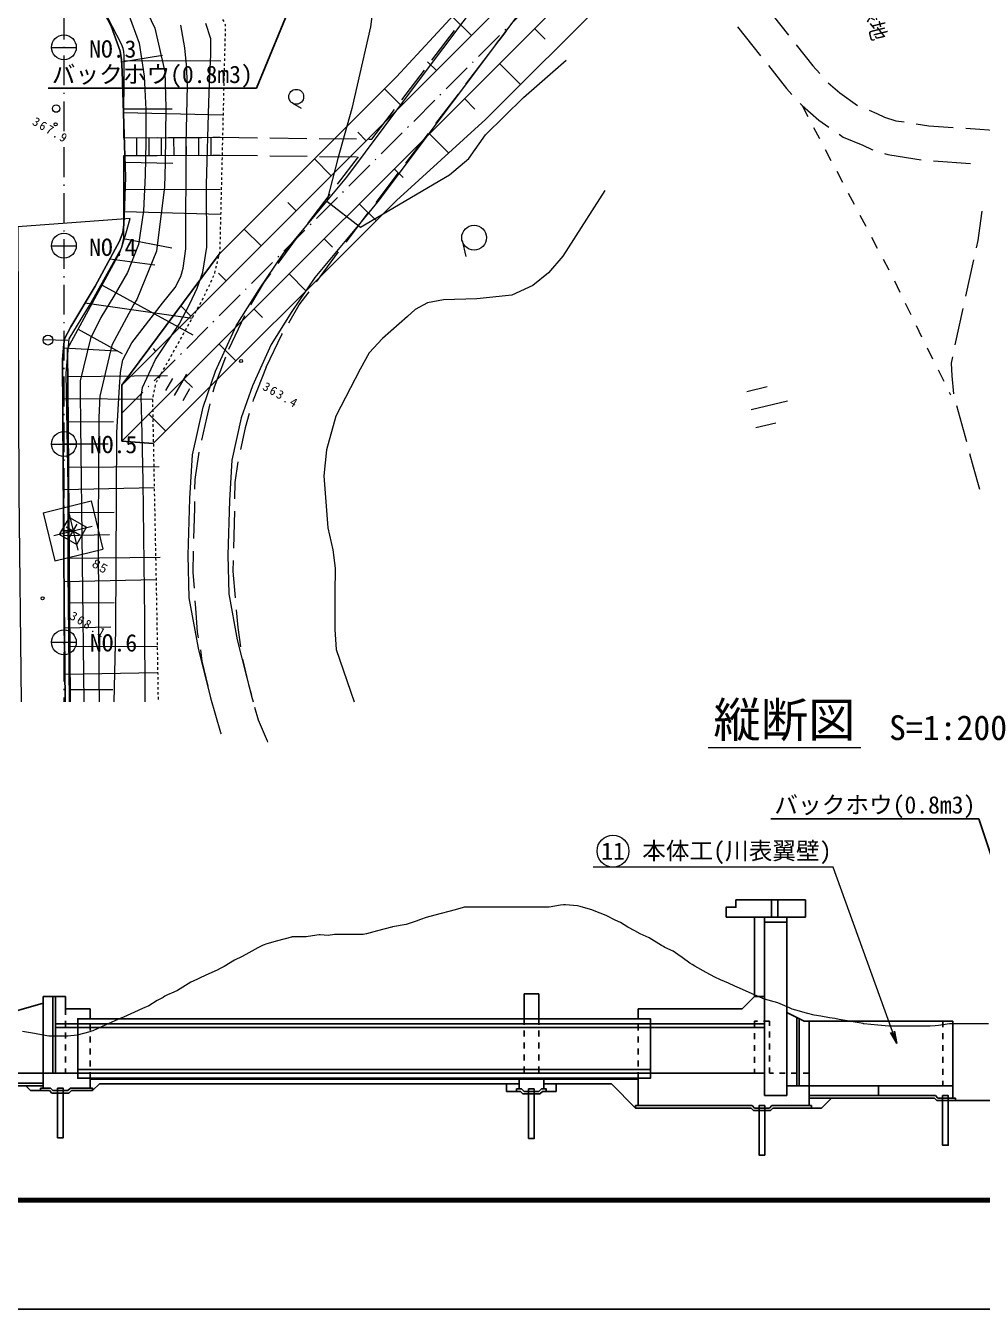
# Model space of a CAD drawing. Header units: millimetres. Extents: x -2078669 to -1085629, y -5987148 to 310365.
# Drawn here: x -1705408 to -1608933, y -3184452 to -3054998 of the extents above; entities that cross this region are included whole.
import ezdxf
from ezdxf.enums import TextEntityAlignment as Align

# ---------------------------------------------------------------- set-up
doc = ezdxf.new("R2010")
doc.units = ezdxf.units.MM
doc.header["$LTSCALE"] = 500
for name, pattern in [('561019', [1, 0.5, -0.5]), ('SXF_一点短鎖線', [9.25, 6, -1.5, 0.25, -1.5]), ('SXF_跳び破線', [12, 6, -6])]:
    doc.linetypes.add(name, pattern=pattern)
doc.layers.get('Defpoints').update_dxf_attribs({"color": 153})
for name, color, linetype, lineweight in [('1103000', 8, 'Continuous', 18), ('D-BGD', 7, 'Continuous', 13), ('D-BMK', 2, 'SXF_一点短鎖線', 13), ('D-BMK-HTXT', 7, 'Continuous', 13), ('D-BYP-STR1', 2, 'Continuous', 13), ('D-BYP-STR2', 6, 'Continuous', 25), ('D-BYP-STR8', 5, 'Continuous', 25), ('D-BYP-STRA', 1, 'Continuous', 25), ('D-BYP-STRC', 1, 'Continuous', 13), ('D-TTL', 2, 'Continuous', 140), ('D-TTL-LINE', 7, 'Continuous', 13), ('D-TTL-TXT', 7, 'Continuous', 13), ('●予備設計_LP横断', 7, 'Continuous', 13)]:
    doc.layers.add(name, color=color, linetype=linetype, lineweight=lineweight)
doc.layers.add('D-WORK2', color=11, linetype='Continuous', plot=False)
doc.styles.add('BIGFONT', font='txt', dxfattribs={"height": 0.2, "bigfont": 'BIGFONT'})
doc.styles.add('MS ゴシック', font='MS Gothic.ttf')
doc.styles.add('ＭＳ ゴシック', font='MS Gothic.ttf')
doc.dimstyles.new('DIM-500-F', dxfattribs={"dimscale": 500, "dimtxt": 3.5, "dimasz": 2.5, "dimexe": 0, "dimexo": 2, "dimgap": 0.8, "dimtad": 1, "dimdec": 0, "dimzin": 0, "dimdsep": 46, "dimtxsty": 'MS ゴシック', "dimblk": 'OPEN', "dimcen": 0.1, "dimclrd": 256, "dimclre": 256, "dimclrt": 256, "dimaunit": 1, "dimadec": 4, "dimazin": 0, "dimtfac": 1, "dimtdec": 0, "dimtmove": 2, "dimatfit": 3, "dimldrblk": 'OPEN', "dimfxl": 1, "dimtolj": 1, "dimtzin": 0, "dimlwd": -1, "dimlwe": -1, "dimarcsym": 2})

# ---------------------------------------------------------------- blocks, each defined once
blk = doc.blocks.new('M2244_1')
at = {"layer": '1103000', "linetype": 'Continuous', "lineweight": 15}
blk.add_line((0, 0), (2.5, 0), dxfattribs=at)
blk.add_circle((2, 0), 0.5, dxfattribs=at)
blk = doc.blocks.new('M6331')
at = {"layer": '●予備設計_LP横断', "linetype": 'Continuous', "lineweight": 9}
blk.add_line((0, -0.75), (1, -0.75), dxfattribs=at)
blk.add_circle((0, 0), 0.75, dxfattribs=at)
blk = doc.blocks.new('M7312')
at = {"layer": '●予備設計_LP横断', "linetype": 'Continuous', "lineweight": 20}
blk.add_circle((0, 0), 0.15, dxfattribs=at)
blk = doc.blocks.new('M5255')
at = {"layer": '●予備設計_LP横断', "linetype": 'Continuous', "lineweight": 15}
for p, q in [((-1, -1), (-1, 1)), ((-1, 1), (1, 1)), ((-0.8, 0), (0.8, 0)), ((0, -0.8), (0, 0.8)), ((1, -1), (1, 1)), ((-1, -1), (1, -1))]:
    blk.add_line(p, q, dxfattribs=at)
blk = doc.blocks.new('M6334')
at = {"layer": '●予備設計_LP横断', "linetype": 'Continuous', "lineweight": 9}
for p, q in [((-1, -1.25), (-1, 0.15)), ((0, -1.25), (0, 1.25)), ((1, -1.25), (1, 0.15))]:
    blk.add_line(p, q, dxfattribs=at)
blk = doc.blocks.new('河川平面')
at = {"layer": 'D-BGD', "linetype": 'Continuous'}
for p, q in [((1680162, -2800525, 363195), (1682487, -2803466, 363236)), ((1677349, -2802613, 363193), (1679675, -2805553, 363234)), ((1646522, -2805984, 363586), (1648791, -2802998, 363563)), ((1652985, -2804413, 363554), (1653320, -2803972, 363550)), ((1653982, -2803074, 363533), (1653320, -2803972, 363550)), ((1615237, -2806139), (1619367, -2805472)), ((1615500, -2806016), (1625228, -2806049)), ((1649960, -2808395, 363586), (1652229, -2805409, 363562)), ((1643496, -2809964, 363618), (1645766, -2806979, 363594)), ((1646936, -2812378, 363618), (1649204, -2809391, 363594)), ((1615428, -2811239), (1625465, -2811486)), ((1615487, -2810876), (1620338, -2810885)), ((1640471, -2813945, 363650), (1642740, -2810960, 363626)), ((1683852, -2810553, 363250), (1684436, -2811659, 363263)), ((1685019, -2812763, 363276), (1685602, -2813869, 363289)), ((1700371, -2812850, 363134), (1704113, -2813102, 363118)), ((1615473, -2813810, 368400), (1625170, -2813755, 363640)), ((1615473, -2813810, 368400), (1618839, -2813791, 366748)), ((1616723, -2813802, 367786), (1616734, -2815599, 367788)), ((1617973, -2813795, 367173), (1617984, -2815592, 367175)), ((1619223, -2813788, 366559), (1619232, -2815585, 366562)), ((1619962, -2813784, 366197), (1623328, -2813765, 364544)), ((1620473, -2813782, 365946), (1620483, -2815578, 365948)), ((1621723, -2813774, 365332), (1621733, -2815571, 365335)), ((1622973, -2813767, 364719), (1622983, -2815564, 364722)), ((1624223, -2813760, 364105), (1624232, -2815557, 364108)), ((1624449, -2813759, 363994), (1625170, -2813755, 363640)), ((1625170, -2813755, 363640), (1628920, -2813802, 363642)), ((1630171, -2813817, 363643), (1633920, -2813864, 363646)), ((1635169, -2813879, 363647), (1638919, -2813925, 363649)), ((1640170, -2813942, 363650), (1640471, -2813945, 363650)), ((1643912, -2816359, 363649), (1646180, -2813372, 363626)), ((1615467, -2815606, 368410), (1625187, -2815552, 363640)), ((1615467, -2815606, 368410), (1618834, -2815587, 366758)), ((1619956, -2815581, 366207), (1623323, -2815563, 364555)), ((1624444, -2815556, 364004), (1625187, -2815552, 363640)), ((1625187, -2815552, 363640), (1628936, -2815599, 363645)), ((1630187, -2815614, 363647), (1633936, -2815661, 363653)), ((1686186, -2814975, 363303), (1686769, -2816080, 363316)), ((1615584, -2816247), (1620406, -2816368)), ((1635186, -2815677, 363654), (1638936, -2815723, 363660)), ((1637021, -2818481, 363684), (1639113, -2815725, 363660)), ((1697108, -2816142, 363138), (1700850, -2816389, 363082)), ((1640887, -2820340, 363681), (1643156, -2817354, 363657)), ((1687352, -2817186, 363329), (1687936, -2818291, 363342)), ((1615467, -2818997), (1625187, -2819024)), ((1633998, -2822465, 363719), (1636265, -2819477, 363693)), ((1688518, -2819397, 363355), (1689102, -2820502, 363368)), ((1615514, -2821254), (1625219, -2821493)), ((1637863, -2824322, 363713), (1640132, -2821335, 363689)), ((1689686, -2821608, 363382), (1690269, -2822713, 363395)), ((1615430, -2823958), (1620303, -2824891)), ((1631017, -2826478, 363720), (1633251, -2823467, 363720)), ((1649569, -2824171), (1649963, -2825790)), ((1690853, -2823818, 363408), (1691435, -2824924, 363421)), ((1634875, -2828330, 363720), (1637109, -2825319, 363720)), ((1614046, -2826024), (1618597, -2826609)), ((1692019, -2826030, 363434), (1692603, -2827135, 363447)), ((1701145, -2826124, 363188), (1700340, -2829787, 363165)), ((1693183, -2828241, 363459), (1693716, -2829372, 363438)), ((1613275, -2828671), (1622432, -2833669)), ((1611539, -2830453), (1622335, -2831993)), ((1700072, -2831008, 363157), (1699267, -2834670, 363134)), ((1626030, -2835115, 363720), (1627646, -2831731, 363681)), ((1610848, -2833112), (1615299, -2835544)), ((1695355, -2832744, 363378), (1695911, -2833864, 363359)), ((1609378, -2835001), (1614762, -2835280)), ((1696468, -2834983, 363340), (1697024, -2836102, 363321)), ((1697580, -2837221, 363302), (1698137, -2838340, 363283)), ((1609802, -2837863), (1619845, -2837788)), ((1678291, -2839391), (1680331, -2838896)), ((1609305, -2840105), (1618342, -2840170)), ((1698693, -2839459, 363264), (1698826, -2839726, 363260)), ((1678733, -2841212), (1682377, -2840327)), ((1699438, -2840819, 363304), (1700422, -2844436, 363443)), ((1609831, -2842447), (1614412, -2842404)), ((1679175, -2843035), (1681216, -2842539)), ((1609336, -2844683), (1613883, -2844654)), ((1609874, -2847028), (1619030, -2846951)), ((1609366, -2849261), (1618520, -2849078)), ((1607314, -2851614, 368268), (1612171, -2850432, 368268)), ((1612171, -2850432, 368268), (1613354, -2855289, 368268)), ((1607314, -2851614, 368268), (1608496, -2856472, 368268)), ((1609860, -2851508, 368268), (1610807, -2855395, 368268)), ((1609908, -2851604), (1614493, -2851574)), ((1626602, -2851449, 363856), (1626507, -2855197, 363957)), ((1608390, -2853925, 368268), (1612277, -2852978, 368268)), ((1609396, -2853902), (1614005, -2853810)), ((1608496, -2856472, 368268), (1613354, -2855289, 368268)), ((1609946, -2856193), (1619116, -2856112)), ((1609427, -2858542), (1618706, -2858357)), ((1609989, -2860693), (1614484, -2860659)), ((1609470, -2863214), (1614131, -2863131)), ((1610005, -2865120), (1618842, -2865078)), ((1609523, -2867887), (1618867, -2867740)), ((1610026, -2869458), (1614364, -2869436))]:
    blk.add_line(p, q, dxfattribs=at)
at = {"layer": 'D-BGD', "linetype": 'Continuous', "flags": 128}
for points in [[(1609555, -2870692), (1609439, -2860466), (1609352, -2847151), (1609279, -2836167), (1609409, -2834630), (1609457, -2834072), (1610099, -2832855), (1612556, -2828756), (1615029, -2824221), (1615363, -2823344), (1615471, -2822577), (1615628, -2817764), (1615472, -2812388), (1615273, -2807092), (1615231, -2805958), (1615082, -2805064), (1614196, -2802555), (1611544, -2797523)], [(1609120, -2789483), (1609275, -2792488), (1609448, -2793437), (1609990, -2794678), (1610785, -2796134), (1611544, -2797523), (1614196, -2802555), (1615082, -2805064), (1615231, -2805958), (1615273, -2807092), (1615472, -2812388), (1615628, -2817764), (1615471, -2822577), (1615363, -2823344), (1615029, -2824221), (1612556, -2828756), (1610099, -2832855), (1609457, -2834072), (1609409, -2834630), (1609279, -2836167)], [(1624340, -2870692), (1622973, -2865288), (1622060, -2860204), (1621936, -2855896), (1622101, -2850193), (1622392, -2845766), (1623449, -2840970), (1624701, -2837344), (1626776, -2832753), (1629062, -2829134), (1631526, -2825504), (1635922, -2820190), (1637930, -2817762), (1645470, -2807698), (1656020, -2793627), (1659220, -2796026)], [(1659220, -2796026), (1648671, -2810097), (1641073, -2820237), (1639084, -2822643), (1634729, -2827907), (1632408, -2831326), (1630307, -2834654), (1628422, -2838824), (1627305, -2842057), (1626363, -2846332), (1626097, -2850383), (1625937, -2855896), (1626050, -2859790), (1626886, -2864443), (1628320, -2870115), (1628491, -2870692)], [(1609279, -2836167), (1609352, -2847151), (1609439, -2860466), (1609555, -2870692)]]:
    blk.add_lwpolyline(points, dxfattribs=at)
for points, elevation in [([(1615902, -2801242), (1616987, -2804270), (1617505, -2807574), (1617667, -2810962), (1617685, -2814239), (1617595, -2817581), (1617430, -2821159), (1616926, -2824563), (1615817, -2827379), (1614442, -2829779), (1613143, -2831942), (1612088, -2834040), (1611064, -2838310), (1611049, -2839507), (1611080, -2842705), (1611439, -2870692)], 367000), ([(1616301, -2797929), (1618572, -2802762), (1619578, -2807144), (1619707, -2810758), (1619619, -2816361), (1619548, -2818752), (1618746, -2825238), (1616774, -2830101), (1616479, -2830571), (1614246, -2834704), (1613037, -2839875), (1612929, -2842014), (1612886, -2846153), (1612867, -2854358), (1612936, -2868251), (1612984, -2870692)], 366000), ([(1614484, -2870692), (1614656, -2863391), (1614767, -2843521), (1615022, -2838930), (1615132, -2837467), (1615370, -2836203), (1616251, -2834477), (1619367, -2830469), (1620631, -2828907), (1621217, -2827785), (1621453, -2826950), (1621716, -2824988), (1621746, -2814441), (1621891, -2808510), (1621764, -2806453), (1621613, -2804739), (1621190, -2802460)], 365000), ([(1617599, -2870692), (1617587, -2862237), (1617398, -2848462), (1617298, -2843650), (1617254, -2841110), (1617195, -2839910), (1617331, -2838990), (1618667, -2836156), (1621033, -2832597), (1622123, -2830541), (1622861, -2828972), (1623422, -2827373), (1623830, -2824847), (1623796, -2818518), (1624032, -2810240), (1624125, -2807468), (1624236, -2805489), (1624244, -2803817), (1623725, -2802293)], 364000), ([(1640984, -2797690), (1640322, -2802625), (1638441, -2810863), (1637036, -2815889), (1635922, -2820190), (1639314, -2822834), (1648307, -2817541), (1650240, -2815906), (1651945, -2813512), (1655746, -2809743), (1660081, -2805985)], 363000), ([(1663960, -2819125), (1659732, -2825733), (1658284, -2827421), (1656709, -2828707), (1654580, -2829662), (1651067, -2830059), (1647704, -2830148), (1646078, -2830439), (1644825, -2831129), (1644065, -2831825), (1641530, -2834059), (1640186, -2835506), (1639283, -2837144), (1636833, -2841871), (1635903, -2845269), (1635616, -2847909), (1636019, -2853127), (1636532, -2855344), (1636760, -2857217), (1636744, -2859725), (1636743, -2863397), (1636878, -2865417), (1638327, -2869629), (1638689, -2870692)], 363000), ([(1609965, -2870692), (1609856, -2857470), (1609831, -2848963), (1609635, -2837536), (1609957, -2834089), (1612007, -2830709), (1615218, -2824951), (1615701, -2823403), (1616094, -2821932), (1604768, -2822778), (1604868, -2849661), (1605095, -2870692)], 368000)]:
    blk.add_lwpolyline(points, dxfattribs=dict(at, elevation=elevation))
at = {"layer": 'D-BGD', "linetype": '561019', "flags": 128}
blk.add_lwpolyline([(1618950, -2620514), (1618959, -2621129), (1618665, -2658302), (1618663, -2658627), (1618571, -2661701), (1617747, -2689368), (1618403, -2710987), (1619104, -2730441), (1619135, -2731637), (1619943, -2763133), (1618853, -2786511), (1619008, -2789521), (1619927, -2791602), (1625688, -2802391), (1625125, -2825293), (1624564, -2827572), (1623496, -2829911), (1618630, -2838640), (1618342, -2840170), (1618771, -2861642), (1618913, -2870692)], dxfattribs=at)
at = {"layer": 'D-BGD', "linetype": 'Continuous', "extrusion": (0.252114, 0.21278, 0.944014), "elevation": 170558}
blk.add_lwpolyline([(-3228831, 613029), (-3231526, 613120), (-3232579, 613072)], dxfattribs=at)
at = {"layer": 'D-BGD', "linetype": 'Continuous', "extrusion": (0.22763, 0.193389, 0.954351), "elevation": 186435}
blk.add_lwpolyline([(-3226882, 620457), (-3229822, 620564), (-3230629, 620531)], dxfattribs=at)
at = {"layer": 'D-BGD', "linetype": 'Continuous', "extrusion": (0.019629, 0.006251, 0.999788), "elevation": 378720}
blk.add_lwpolyline([(-3187594, -747174), (-3188932, -748000), (-3190672, -749310)], dxfattribs=at)
at = {"layer": 'D-BGD', "linetype": 'Continuous', "extrusion": (0.007441, -0.005429, 0.999958), "elevation": 391024}
blk.add_lwpolyline([(1680920, -2808273), (1681102, -2808471), (1682801, -2809932), (1683814, -2810648)], dxfattribs=at)
at = {"layer": 'D-BGD', "linetype": 'Continuous', "extrusion": (0.002989, -0.016092, 0.999866), "elevation": 413435}
blk.add_lwpolyline([(1153260, -3068374), (1154474, -3068801), (1156860, -3069412)], dxfattribs=at)
at = {"layer": 'D-BGD', "linetype": 'Continuous', "extrusion": (0.004955, -0.002613, 0.999984), "elevation": 378909}
blk.add_lwpolyline([(1690353, -2814407), (1690690, -2814515), (1692564, -2814807), (1694045, -2815042)], dxfattribs=at)
at = {"layer": 'D-BGD', "linetype": 'Continuous', "extrusion": (0.078534, -0.058252, 0.995208), "elevation": 654714}
blk.add_lwpolyline([(-1303459, -2944228), (-1300783, -2943942), (-1299725, -2943942)], dxfattribs=at)
at = {"layer": 'D-BGD', "linetype": 'Continuous', "extrusion": (0.084581, -0.062761, 0.994438), "elevation": 677487}
blk.add_lwpolyline([(-1302104, -2943536), (-1300017, -2943308), (-1298367, -2943308)], dxfattribs=at)
at = {"layer": 'D-BGD', "linetype": 'Continuous', "extrusion": (-0.085043, -0.058464, 0.994661), "elevation": 382873}
blk.add_lwpolyline([(3292300, -168727), (3292654, -168785), (3293535, -168911)], dxfattribs=at)
at = {"layer": 'D-BGD', "linetype": 'Continuous', "extrusion": (-0.200438, 0.108043, 0.973731), "elevation": -279023}
blk.add_lwpolyline([(1723899, 2790533), (1720273, 2790358), (1720153, 2790362)], dxfattribs=at)
at = {"layer": 'D-BGD', "linetype": 'Continuous', "extrusion": (-0.380823, 0.153873, 0.911755), "elevation": -723854}
blk.add_lwpolyline([(2024077, 2492558), (2023562, 2492480), (2020334, 2492382)], dxfattribs=at)
at = {"layer": 'D-BGD', "linetype": 'Continuous', "extrusion": (-0.20398, 0.109739, 0.972805), "elevation": -289944}
blk.add_lwpolyline([(1726146, 2788030), (1729709, 2788461), (1729866, 2788496)], dxfattribs=at)
at = {"layer": 'D-BGD', "linetype": 'Continuous', "extrusion": (0.902336, -0.203961, 0.379722), "elevation": 2183106}
blk.add_lwpolyline([(-2416403, -502685), (-2414141, -502652), (-2412657, -502751)], dxfattribs=at)
at = {"layer": 'D-BGD', "linetype": 'Continuous', "extrusion": (0.682661, -0.160709, 0.712844), "elevation": 1827518}
blk.add_lwpolyline([(-2392919, -1338676), (-2394430, -1338565), (-2396664, -1338610)], dxfattribs=at)
at = {"layer": 'D-BGD', "linetype": 'Continuous', "extrusion": (0.00747, -0.013079, 0.999887), "elevation": 413220}
blk.add_lwpolyline([(1619866, -2844073), (1619876, -2843115), (1620244, -2840569), (1620291, -2840355)], dxfattribs=at)
at = {"layer": 'D-BGD', "linetype": 'Continuous', "extrusion": (0.004569, -0.014872, 0.999879), "elevation": 413644}
blk.add_lwpolyline([(1625261, -2840633), (1624961, -2842743), (1624941, -2844363)], dxfattribs=at)
at = {"layer": 'D-BGD', "linetype": 'Continuous', "extrusion": (-0.95342, -0.253264, 0.163852), "elevation": -841272}
blk.add_lwpolyline([(3186901, 508202), (3188290, 508254), (3190648, 508351)], dxfattribs=at)
at = {"layer": 'D-BGD', "linetype": 'Continuous', "extrusion": (0.945592, -0.014998, 0.325009), "elevation": 1695340}
blk.add_lwpolyline([(-2828141, -197809), (-2825072, -197894), (-2824392, -197884)], dxfattribs=at)
at = {"layer": 'D-BGD', "linetype": 'Continuous', "extrusion": (0.339856, 0.016343, 0.940336), "elevation": 846995}
blk.add_lwpolyline([(-2933861, -1271017), (-2932278, -1270952), (-2930119, -1271120)], dxfattribs=at)
at = {"layer": 'D-BGD', "linetype": 'Continuous', "extrusion": (0.34814, 0.016556, 0.937296), "elevation": 860117}
blk.add_lwpolyline([(-2930482, -1268727), (-2931557, -1268644), (-2934226, -1268759)], dxfattribs=at)
at = {"layer": 'D-BGD', "linetype": 'Continuous', "extrusion": (0.018728, -0.014268, 0.999723), "elevation": 435083}
blk.add_lwpolyline([(-1294797, -3017370), (-1294393, -3016960), (-1292578, -3015332), (-1292033, -3014836)], dxfattribs=at)
at = {"layer": 'D-BGD', "linetype": 'Continuous', "extrusion": (-0.038001, -0.020124, 0.999075), "elevation": 359387}
blk.add_lwpolyline([(3290062, 114086), (3291682, 113388), (3293551, 112714)], dxfattribs=at)
at = {"layer": 'D-BGD', "linetype": 'Continuous', "extrusion": (0.013318, -0.012024, 0.999839), "elevation": 419917}
blk.add_lwpolyline([(1618955, -2864271), (1618382, -2861745), (1618217, -2860597)], dxfattribs=at)
at = {"layer": 'D-BGD', "linetype": 'Continuous', "extrusion": (-0.038127, -0.024926, 0.998962), "elevation": 372902}
blk.add_lwpolyline([(3289697, -189521), (3292158, -190443), (3293230, -190773)], dxfattribs=at)
at = {"layer": 'D-BGD', "linetype": 'Continuous', "extrusion": (0.046205, 0.000400853, 0.998932), "elevation": 437343}
blk.add_lwpolyline([(-2887918, -1581778), (-2887814, -1581734), (-2884310, -1580761)], dxfattribs=at)
at = {"layer": 'D-BGD', "linetype": 'Continuous', "extrusion": (0.02848, -0.006558, 0.999573), "elevation": 428866}
blk.add_lwpolyline([(-2432560, -2219810), (-2433708, -2220448), (-2435570, -2221794), (-2435675, -2221885)], dxfattribs=at)
at = {"layer": 'D-BGD', "linetype": 'Continuous'}
for points in [[(1615473, -2813810, 368400), (1615503, -2805510, 368350), (1615442, -2805095, 368370), (1615373, -2804813, 368380), (1615226, -2804347, 368420), (1610224, -2794667, 368260), (1609794, -2793590, 368280), (1609534, -2792437, 368300), (1609236, -2777605, 368510), (1609158, -2758979, 368490), (1609245, -2738601, 368470), (1609119, -2714860, 368280), (1609038, -2675632, 368370), (1609172, -2662075, 368370), (1609082, -2627858, 368360), (1609044, -2620514, 368307)], [(1615473, -2813810, 368400), (1615503, -2805510, 368350), (1615442, -2805095, 368370), (1615373, -2804813, 368380), (1615226, -2804347, 368420), (1610224, -2794667, 368260), (1609794, -2793590, 368280), (1609534, -2792437, 368300)], [(1690621, -2811034, 363189), (1691407, -2811355, 363180), (1692179, -2811718, 363180), (1693310, -2812079, 363170), (1694160, -2812211, 363165)], [(1687585, -2813450, 363205), (1688003, -2813746, 363200), (1689994, -2814556, 363180), (1690901, -2814985, 363180), (1690982, -2815011, 363179)], [(1609775, -2835079, 368450), (1615069, -2825388, 368460), (1615293, -2824698, 368490), (1615447, -2823887, 368460), (1615467, -2815606, 368410)], [(1610029, -2870692, 368481), (1609985, -2860841, 368450), (1609837, -2842878, 368380), (1609775, -2835079, 368450), (1615069, -2825388, 368460), (1615293, -2824698, 368490), (1615447, -2823887, 368460), (1615467, -2815606, 368410)], [(1701982, -2821200, 363241), (1701962, -2821447, 363250), (1701575, -2824166, 363200), (1701413, -2824904, 363195)], [(1609775, -2835079, 368450), (1609837, -2842878, 368380), (1609985, -2860841, 368450), (1610029, -2870692, 368481)], [(1699016, -2835889, 363212), (1698890, -2836544, 363300), (1698960, -2837807, 363290), (1699120, -2839612, 363261)]]:
    blk.add_polyline3d(points, dxfattribs=at)
for centre, radius in [((1608634, -2810859, 368210), 375), ((1650783, -2823876), 1250)]:
    blk.add_circle(centre, radius, dxfattribs=at)
at = {"layer": 'D-BGD', "linetype": 'Continuous', "lineweight": 9, "xscale": 1000, "yscale": 1000, "zscale": 1000, "rotation": 330.1091246385173}
for name, p in [('M6331', (1632842, -2809672)), ('M6334', (1621182, -2838716))]:
    blk.add_blockref(name, p, dxfattribs=at)
at = {"layer": 'D-BGD', "linetype": 'Continuous', "lineweight": 20, "xscale": 1000, "yscale": 1000, "zscale": 1000, "rotation": 330.1091246385173}
for p in [(1608578, -2812448, 367859), (1627278, -2836320, 363380), (1607263, -2860247, 368080)]:
    blk.add_blockref('M7312', p, dxfattribs=at)
at = {"layer": 'D-BGD', "linetype": 'Continuous', "lineweight": 15, "xscale": 1000, "yscale": 1000, "zscale": 1000}
for name, p, rotation in [('M2244_1', (1609805, -2834247), 178.8475168330848), ('M5255', (1610336, -2853450, 368268), 330.1091246385173)]:
    blk.add_blockref(name, p, dxfattribs=dict(at, rotation=rotation))
at = {"layer": 'D-BGD', "linetype": 'Continuous', "style": 'BIGFONT'}
blk.add_text('八幡親水緑地', height=1750, rotation=284.10912, dxfattribs=at).set_placement((1687956, -2792955))
at = {"layer": 'D-BGD', "linetype": 'Continuous', "char_height": 900, "attachment_point": 7, "rotation": 330.10912, "line_spacing_factor": 0.722892, "style": 'MS ゴシック'}
for s, insert in [('\\T1.287;367.9', (1606139, -2812445)), ('\\T1.281;363.4', (1629363, -2839171)), ('{\\Fworking|c128;\\T1.25;85}', (1612155, -2857029)), ('\\T1.315;368.1', (1609916, -2862302, 368080))]:
    blk.add_mtext(s, dxfattribs=dict(at, insert=insert))
blk = doc.blocks.new('_Open')
at = {"color": 0, "linetype": 'ByBlock', "lineweight": -2}
for p, q in [((-1, 0.17), (0, 0)), ((-1, -0.17), (0, 0)), ((0, 0), (-1, 0))]:
    blk.add_line(p, q, dxfattribs=at)

msp = doc.modelspace()

# ---------------------------------------------------------------- linework, layer by layer
at = {"layer": 'D-BGD', "linetype": 'Continuous', "lineweight": 13, "elevation": 708000}
msp.add_lwpolyline([(-1608326.5, -3155649.6), (-1609373.4, -3155649.6), (-1610788.3, -3155649.6), (-1610815.2, -3155649.6), (-1610835, -3155649.6), (-1612256.9, -3155649.6), (-1613343.5, -3155838.1), (-1613698.7, -3155864.2), (-1614178.6, -3155899.6), (-1615140.4, -3155899.6), (-1615852, -3155899.6), (-1616582.2, -3155899.6), (-1617568.9, -3155899.6), (-1618023.9, -3155899.6), (-1618360.6, -3155899.6), (-1619465.7, -3155789.5), (-1620869.1, -3155649.6), (-1620907.4, -3155645.8), (-1620959.2, -3155640.6), (-1622349.2, -3155399.6), (-1623377.6, -3155221.3), (-1623790.9, -3155108.4), (-1624349.5, -3155052.8), (-1625232.7, -3154899.6), (-1625886.1, -3154786.3), (-1626674.4, -3154571.1), (-1627739.9, -3154280.1), (-1628116.2, -3154177.4), (-1628394.6, -3154053.1), (-1629557.9, -3153533.7), (-1630903.1, -3153166.4), (-1630999.7, -3153130.4), (-1631130.2, -3153081.7), (-1632441.4, -3152496.3), (-1633411.6, -3152063.2), (-1633883.2, -3151852.6), (-1634520.5, -3151568.1), (-1635324.9, -3151208.9), (-1635920.1, -3150943.2), (-1636766.7, -3150480.9), (-1637910.8, -3149856.1), (-1638208.4, -3149671.6), (-1638428.6, -3149535.1), (-1639204.3, -3148976.9), (-1639650.2, -3148656.2), (-1640119.9, -3148318.2), (-1640937.1, -3147953.3), (-1641091.9, -3147868.8), (-1641301.1, -3147754.5), (-1642533.7, -3146990.5), (-1643445.6, -3146583.4), (-1643975.4, -3146294), (-1644691.4, -3145903), (-1645417.1, -3145453.1), (-1645954.1, -3145213.4), (-1646858.9, -3144719.3), (-1648081.7, -3144263.5), (-1648300.6, -3144165.8), (-1648462.7, -3144121.5), (-1649498.4, -3143838.7), (-1649742.4, -3143772.1), (-1650971.2, -3143649.6), (-1651184.1, -3143670.9), (-1651472, -3143699.5), (-1652625.9, -3143899.6), (-1653479.7, -3143899.6), (-1654067.6, -3143899.6), (-1654862.3, -3143899.6), (-1655509.4, -3143899.6), (-1655988.2, -3143899.6), (-1656951.1, -3143899.6), (-1658252.6, -3143899.6), (-1658392.9, -3143889.3), (-1658496.7, -3143899.6), (-1659834.6, -3143899.6), (-1660261.9, -3143899.6), (-1661005.2, -3143899.6), (-1661177.4, -3143899.6), (-1661276.4, -3143926.7), (-1662093, -3144149.6), (-1662718.1, -3144320.3), (-1663513.7, -3144537.6), (-1664159.9, -3144714), (-1665033.2, -3144952.5), (-1665601.6, -3145149.6), (-1666022.2, -3145295.5), (-1667043.4, -3145649.6), (-1668423.5, -3145888.9), (-1668485.1, -3145899.6), (-1668530.7, -3145907.5), (-1669926.9, -3146288.8), (-1671039.2, -3146592.5), (-1671368.6, -3146649.6), (-1671813.8, -3146649.6), (-1672810.4, -3146649.6), (-1673547.7, -3146649.6), (-1673995, -3146649.6), (-1674252.1, -3146649.6), (-1674910.6, -3146763.8), (-1675693.9, -3146685.7), (-1675826.1, -3146672.6), (-1676056.2, -3146712.5), (-1677135.6, -3146899.6), (-1678564.7, -3146899.6), (-1678577.4, -3146900.9), (-1678594.5, -3146905.6), (-1680019.1, -3147294.6), (-1681073.3, -3147582.4), (-1681460.9, -3147726.9), (-1681984.8, -3148013), (-1682902.6, -3148514.3), (-1683581.8, -3148885.2), (-1684344.4, -3149225.6), (-1685375.1, -3149864.5), (-1685786.1, -3150089), (-1686090.3, -3150255.1), (-1687227.9, -3150763), (-1688598.8, -3151375.1), (-1688669.6, -3151413.8), (-1688765.4, -3151466), (-1690111.4, -3152300.4), (-1690474.9, -3152462.7), (-1691107.3, -3152745), (-1691390.4, -3152871.4), (-1691553.1, -3152988.5), (-1692155.7, -3153317.6), (-1692994.9, -3153837.7), (-1693615.8, -3154115), (-1694436.6, -3154481.4), (-1695546, -3154976.7), (-1695878.4, -3155125.1), (-1696124.3, -3155234.9), (-1697320.1, -3155768.8), (-1698632.8, -3156354.9), (-1698761.9, -3156412.5), (-1698936.3, -3156460.1), (-1700203.6, -3156806.2), (-1701141.3, -3156899.6), (-1701645.4, -3156899.6), (-1702326.6, -3156899.6), (-1703087.1, -3156899.6), (-1703649.8, -3156802.1), (-1704528.9, -3156649.6), (-1705716.9, -3156443.6)], dxfattribs=at)
at = {"layer": 'D-BMK'}
msp.add_line((-1695712.2, -3094080.4), (-1648584.6, -3046952.7), dxfattribs=at)
at = {"layer": 'D-BMK', "linetype": 'SXF_一点短鎖線', "flags": 128}
msp.add_lwpolyline([(-1701552.5, -2873013.4), (-1701552.5, -3123191.7)], dxfattribs=at)
msp.add_lwpolyline([(-1701552.5, -2873013.4), (-1701552.5, -3123191.7)], dxfattribs=at)
at = {"layer": 'D-BMK-HTXT', "color": 7, "linetype": 'Continuous', "lineweight": 13}
for p, q in [((-1702802.5, -3057186.7, 329093), (-1700302.5, -3057186.7, -329093)), ((-1702802.5, -3077186.7, 329093), (-1700302.5, -3077186.7, -329093)), ((-1702802.5, -3097186.7, 329093), (-1700302.5, -3097186.7, -329093)), ((-1702802.5, -3117186.7, 329093), (-1700302.5, -3117186.7, -329093))]:
    msp.add_line(p, q, dxfattribs=at)
for centre in [(-1701552.5, -3057186.7, 0), (-1701552.5, -3077186.7, 0), (-1701552.5, -3097186.7, 0), (-1701552.5, -3117186.7, 0)]:
    msp.add_circle(centre, 1250, dxfattribs=at)
at = {"layer": 'D-BYP-STR1'}
for p, q in [((-1660454.5, -3055994.2), (-1662385.6, -3054063.1)), ((-1654090.5, -3055287.1), (-1653029.8, -3056347.8)), ((-1663990, -3059529.7), (-1664885.1, -3058634.6)), ((-1657626, -3058822.6), (-1655504.7, -3060943.9)), ((-1667525.5, -3063065.3), (-1669222.6, -3061368.2)), ((-1661161.6, -3062358.2), (-1660102, -3063417.7)), ((-1671061.1, -3066600.8), (-1671909.6, -3065752.3)), ((-1664697.1, -3065893.7), (-1662752.3, -3067838.5)), ((-1674596.6, -3070136.3), (-1676293.7, -3068439.3)), ((-1668232.6, -3069429.2), (-1667347.4, -3070314.5)), ((-1678132.1, -3073671.9), (-1678980.7, -3072823.3)), ((-1671768.2, -3072964.8), (-1670071.1, -3074661.8)), ((-1681667.7, -3077207.4), (-1683364.7, -3075510.3)), ((-1675303.7, -3076500.3), (-1674455.2, -3077348.8)), ((-1685203.2, -3080742.9), (-1685978.2, -3079967.9)), ((-1678839.2, -3080035.8), (-1677142.2, -3081732.9)), ((-1688738.7, -3084278.5), (-1689767.3, -3083249.9)), ((-1682374.8, -3083571.4), (-1681526.3, -3084419.9)), ((-1685910.3, -3087106.9), (-1684213.3, -3088804)), ((-1692274.3, -3087814), (-1692527.8, -3087560.5)), ((-1689445.8, -3090642.4), (-1688597.3, -3091491)), ((-1692981.4, -3094178), (-1691284.3, -3095875))]:
    msp.add_line(p, q, dxfattribs=at)
at = {"layer": 'D-BYP-STR2'}
for p, q in [((-1650584.6, -3046124.3), (-1695712.2, -3091252)), ((-1646584.6, -3047781.2), (-1695712.2, -3096908.8)), ((-1643584.6, -3049023.8), (-1658995.2, -3064434.4)), ((-1668025.9, -3060171.5), (-1658995.2, -3050391.4)), ((-1668025.9, -3072616.5), (-1658995.2, -3064434.4)), ((-1685903.8, -3078049.4), (-1695712.2, -3091252)), ((-1695712.2, -3091252, -354000), (-1695712.2, -3096908.8, -354000)), ((-1695712.2, -3096908.8), (-1692534.6, -3097125.3)), ((-1633778.4, -3143149.6, 708000), (-1626778.4, -3143149.6, 708000)), ((-1630187.5, -3144899.6, 708000), (-1630187.5, -3143149.6, 708000)), ((-1629562.5, -3144899.6, 708000), (-1629562.5, -3143149.6, 708000)), ((-1626778.4, -3143149.6, 708000), (-1626778.4, -3144899.6, 708000)), ((-1634778.4, -3144899.6, 708000), (-1626778.4, -3144899.6, 708000)), ((-1631903.4, -3144899.6, 708000), (-1631903.4, -3152899.6, 708000)), ((-1630903.4, -3144899.6, 708000), (-1630903.4, -3162899.6, 708000)), ((-1630903.4, -3145399.6, 708000), (-1628653.4, -3145399.6, 708000)), ((-1628653.4, -3144899.6, 708000), (-1628653.4, -3162899.6, 708000)), ((-1703653.4, -3152899.6, 708000), (-1701403.4, -3152899.6, 708000)), ((-1703653.4, -3152899.6, 708000), (-1703653.4, -3162149.6, 708000)), ((-1702653.4, -3152899.6, 708000), (-1702653.4, -3160649.6, 708000)), ((-1702403.4, -3152899.6, 708000), (-1702403.4, -3160649.6, 708000)), ((-1701403.4, -3152899.6, 708000), (-1701403.4, -3154149.6, 708000)), ((-1655153.4, -3152649.6, 708000), (-1655153.4, -3155149.6, 708000)), ((-1653653.4, -3152649.6, 708000), (-1655153.4, -3152649.6, 708000)), ((-1653653.4, -3152649.6, 708000), (-1653653.4, -3155149.6, 708000)), ((-1631903.4, -3152899.6, 708000), (-1633153.4, -3154149.6, 708000)), ((-1631903.4, -3152899.6, 708000), (-1630903.4, -3152899.6, 708000)), ((-1724039.8, -3159399.6, 708000), (-1703653.4, -3153575, 708000)), ((-1698903.4, -3154149.6, 708000), (-1701403.4, -3154149.6, 708000)), ((-1698903.4, -3154149.6, 708000), (-1698903.4, -3155149.6, 708000)), ((-1643654.2, -3155149.6, 708000), (-1643654.2, -3154149.6, 708000)), ((-1643654.2, -3154149.6, 708000), (-1633153.4, -3154149.6, 708000)), ((-1643654.2, -3154649.6, 708000), (-1643654.2, -3154399.6, 708000)), ((-1628653.4, -3154149.6, 708000), (-1628653.4, -3162899.6, 708000)), ((-1628653.4, -3154524.6, 708000), (-1626903.4, -3155399.6, 708000)), ((-1700153.4, -3155649.6, 708000), (-1702403.4, -3155649.6, 708000)), ((-1700153.4, -3156024.6, 708000), (-1702403.4, -3156024.6, 708000)), ((-1642404.2, -3155649.6, 708000), (-1700153.4, -3155649.6, 708000)), ((-1642404.2, -3156024.6, 708000), (-1700153.4, -3156024.6, 708000)), ((-1698903.4, -3155149.6, 708000), (-1643654.2, -3155149.6, 708000)), ((-1630903.4, -3155649.6, 708000), (-1642404.2, -3155649.6, 708000)), ((-1630903.4, -3156024.6, 708000), (-1642404.2, -3156024.6, 708000)), ((-1627653.4, -3161899.6, 708000), (-1627653.4, -3155024.6, 708000)), ((-1627403.4, -3161899.6, 708000), (-1627403.4, -3155149.6, 708000)), ((-1626903.4, -3155399.6, 708000), (-1626403.4, -3155399.6, 708000)), ((-1626403.4, -3155399.6, 708000), (-1626403.4, -3163899.6, 708000)), ((-1700153.4, -3160649.6, 708000), (-1732903.4, -3160649.6, 708000)), ((-1702528.4, -3160649.6, 708000), (-1701778.4, -3160649.6, 708000)), ((-1700153.4, -3160274.6, 708000), (-1642404.2, -3160274.6, 708000)), ((-1642404.2, -3160649.6, 708000), (-1700153.4, -3160649.6, 708000)), ((-1698903.4, -3161149.6, 708000), (-1698903.4, -3162149.6, 708000)), ((-1698903.4, -3161149.6, 708000), (-1643654.2, -3161149.6, 708000)), ((-1698903.4, -3161224.6, 708000), (-1643654.2, -3161224.6, 708000)), ((-1655653.4, -3161224.6, 708000), (-1655653.4, -3162224.6, 708000)), ((-1653153.4, -3161224.6, 708000), (-1655653.4, -3161224.6, 708000)), ((-1653153.4, -3161224.6, 708000), (-1653153.4, -3162224.6, 708000)), ((-1643654.2, -3161149.6, 708000), (-1643654.2, -3163899.6, 708000)), ((-1630903.4, -3160649.6, 708000), (-1642404.2, -3160649.6, 708000)), ((-1732403.4, -3161649.6, 708000), (-1703653.4, -3161649.6, 708000)), ((-1726903.4, -3161899.6, 708000), (-1703653.4, -3161899.6, 708000)), ((-1705404.4, -3161899.6, 708000), (-1724153.4, -3161899.6, 708000)), ((-1703653.4, -3161649.6, 708000), (-1713846.3, -3161649.6, 708000)), ((-1704904.4, -3162399.6, 708000), (-1705404.4, -3161899.6, 708000)), ((-1703007, -3162399.6, 708000), (-1704904.4, -3162399.6, 708000)), ((-1703007, -3162399.6, 708000), (-1702757, -3162649.6, 708000)), ((-1702653.4, -3162399.6, 708000), (-1701153.4, -3162399.6, 708000)), ((-1701049.9, -3162649.6, 708000), (-1700799.9, -3162399.6, 708000)), ((-1698653.4, -3162399.6, 708000), (-1700799.9, -3162399.6, 708000)), ((-1697978.4, -3161724.6, 708000), (-1698653.4, -3162399.6, 708000)), ((-1698653.4, -3162399.6, 708000), (-1697978.4, -3161724.6, 708000)), ((-1656903.4, -3161724.6, 708000), (-1697978.4, -3161724.6, 708000)), ((-1697978.4, -3161724.6, 708000), (-1655653.4, -3161724.6, 708000)), ((-1656903.4, -3162474.6, 708000), (-1656903.4, -3161724.6, 708000)), ((-1655507, -3162474.6, 708000), (-1656903.4, -3162474.6, 708000)), ((-1655507, -3162474.6, 708000), (-1655257, -3162724.6, 708000)), ((-1653549.9, -3162724.6, 708000), (-1653299.9, -3162474.6, 708000)), ((-1653299.9, -3162474.6, 708000), (-1651903.4, -3162474.6, 708000)), ((-1653153.4, -3161724.6, 708000), (-1646329.2, -3161724.6, 708000)), ((-1646329.2, -3161724.6, 708000), (-1651903.4, -3161724.6, 708000)), ((-1651903.4, -3162474.6, 708000), (-1651903.4, -3161724.6, 708000)), ((-1643904.2, -3164149.6, 708000), (-1646329.2, -3161724.6, 708000)), ((-1646329.2, -3161724.6, 708000), (-1643904.2, -3164149.6, 708000)), ((-1626403.4, -3161899.6, 708000), (-1628653.4, -3161899.6, 708000)), ((-1702757, -3162649.6, 708000), (-1701049.9, -3162649.6, 708000)), ((-1655257, -3162724.6, 708000), (-1653549.9, -3162724.6, 708000)), ((-1628653.4, -3162899.6, 708000), (-1630903.4, -3162899.6, 708000)), ((-1624154.4, -3163149.6, 708000), (-1625154.4, -3164149.6, 708000)), ((-1620653.4, -3163149.6, 708000), (-1624154.4, -3163149.6, 708000)), ((-1643654.2, -3163899.6, 708000), (-1643904.2, -3163899.6, 708000)), ((-1643904.2, -3164149.6, 708000), (-1643904.2, -3163899.6, 708000)), ((-1643655.1, -3164149.6, 708000), (-1643904.2, -3164149.6, 708000)), ((-1632257, -3164149.6, 708000), (-1643904.2, -3164149.6, 708000)), ((-1632258, -3164149.6, 708000), (-1643655.1, -3164149.6, 708000)), ((-1632153.4, -3163899.6, 708000), (-1643654.2, -3163899.6, 708000)), ((-1632257, -3164149.6, 708000), (-1632007, -3164399.6, 708000)), ((-1632153.4, -3163899.6, 708000), (-1631903.4, -3164149.6, 708000)), ((-1632007, -3164399.6, 708000), (-1630299.9, -3164399.6, 708000)), ((-1631903.4, -3164149.6, 708000), (-1630403.4, -3164149.6, 708000)), ((-1630403.4, -3164149.6, 708000), (-1630153.4, -3163899.6, 708000)), ((-1630299.9, -3164399.6, 708000), (-1630049.9, -3164149.6, 708000)), ((-1626403.4, -3163899.6, 708000), (-1630153.4, -3163899.6, 708000)), ((-1626404.4, -3164149.6, 708000), (-1630050.9, -3164149.6, 708000)), ((-1626153.4, -3164149.6, 708000), (-1630049.9, -3164149.6, 708000)), ((-1625154.4, -3164149.6, 708000), (-1626404.4, -3164149.6, 708000)), ((-1626153.4, -3163899.6, 708000), (-1626403.4, -3163899.6, 708000)), ((-1626153.4, -3163899.6, 708000), (-1626153.4, -3164149.6, 708000))]:
    msp.add_line(p, q, dxfattribs=at)
at = {"layer": 'D-BYP-STR2', "linetype": 'SXF_跳び破線', "ltscale": 0.2}
for p, q in [((-1701403.4, -3154149.6, 708000), (-1701403.4, -3160649.6, 708000)), ((-1698903.4, -3161149.6, 708000), (-1698903.4, -3155149.6, 708000)), ((-1655153.4, -3155149.6, 708000), (-1655153.4, -3161224.6, 708000)), ((-1653653.4, -3155149.6, 708000), (-1653653.4, -3161224.6, 708000)), ((-1643654.2, -3161149.6, 708000), (-1643654.2, -3155149.6, 708000))]:
    msp.add_line(p, q, dxfattribs=at)
at = {"layer": 'D-BYP-STR2'}
for points in [[(-1668025.9, -3060171.5), (-1685903.8, -3078049.4)], [(-1668025.9, -3072616.5), (-1692534.6, -3097125.3)]]:
    msp.add_lwpolyline(points, dxfattribs=at)
at = {"layer": 'D-BYP-STR2', "elevation": 708000}
for points in [[(-1633778.4, -3143149.6), (-1633778.4, -3143899.6), (-1634778.4, -3143899.6), (-1634778.4, -3144899.6)], [(-1698903.4, -3155149.6), (-1700153.4, -3155149.6), (-1700153.4, -3161149.6), (-1698903.4, -3161149.6)], [(-1698903.4, -3155149.6), (-1700153.4, -3155149.6), (-1700153.4, -3161149.6), (-1698903.4, -3161149.6)], [(-1643654.2, -3161149.6), (-1642404.2, -3161149.6), (-1642404.2, -3155149.6), (-1643654.2, -3155149.6)], [(-1643654.2, -3161149.6), (-1642404.2, -3161149.6), (-1642404.2, -3155149.6), (-1643654.2, -3155149.6)], [(-1703903.4, -3162399.6), (-1703903.4, -3162149.6), (-1703653.4, -3162149.6)], [(-1703903.4, -3162399.6), (-1703007, -3162399.6), (-1702757, -3162649.6), (-1701049.9, -3162649.6), (-1700799.9, -3162399.6), (-1698653.4, -3162399.6)], [(-1703653.4, -3162149.6), (-1702903.4, -3162149.6), (-1702653.4, -3162399.6), (-1701153.4, -3162399.6), (-1700903.4, -3162149.6), (-1698903.4, -3162149.6)], [(-1698653.4, -3162399.6), (-1698653.4, -3162149.6), (-1698903.4, -3162149.6)], [(-1653153.4, -3162224.6), (-1652903.4, -3162224.6), (-1652903.4, -3162474.6), (-1653299.9, -3162474.6), (-1653549.9, -3162724.6), (-1655257, -3162724.6), (-1655507, -3162474.6), (-1655903.4, -3162474.6), (-1655903.4, -3162224.6), (-1655653.4, -3162224.6)], [(-1655653.4, -3162224.6), (-1655403.4, -3162224.6), (-1655153.4, -3162474.6), (-1653653.4, -3162474.6), (-1653403.4, -3162224.6), (-1653153.4, -3162224.6)], [(-1606779.4, -3162524.6), (-1607654.4, -3163399.6), (-1613507, -3163399.6), (-1613757, -3163149.6), (-1620653.4, -3163149.6)], [(-1630050.9, -3164149.6), (-1630300.9, -3164399.6), (-1632008, -3164399.6), (-1632258, -3164149.6)]]:
    msp.add_lwpolyline(points, dxfattribs=at)
at = {"layer": 'D-BYP-STR2', "linetype": 'SXF_跳び破線', "ltscale": 0.2, "elevation": 708000}
msp.add_lwpolyline([(-1626403.4, -3160649.6), (-1630403.4, -3160649.6), (-1630403.4, -3155399.6), (-1631903.4, -3155399.6), (-1631903.4, -3160649.6)], dxfattribs=at)
at = {"layer": 'D-BYP-STR2', "elevation": 708000}
for points in [[(-1702191.9, -3162149.6), (-1702191.9, -3167149.6), (-1701616.9, -3167149.6), (-1701616.9, -3162149.6)], [(-1654116.9, -3162224.6), (-1654691.9, -3162224.6), (-1654691.9, -3167224.6), (-1654116.9, -3167224.6)], [(-1612941.9, -3162899.6), (-1612941.9, -3167899.6), (-1612366.9, -3167899.6), (-1612366.9, -3162899.6)], [(-1630866.9, -3163899.6), (-1631441.9, -3163899.6), (-1631441.9, -3168899.6), (-1630866.9, -3168899.6)]]:
    msp.add_lwpolyline(points, close=True, dxfattribs=at)
at = {"layer": 'D-BYP-STR8'}
for p, q in [((-1682142.6, -3061309.4), (-1703142.6, -3061309.4)), ((-1609276.2, -3134975.6, 708000), (-1630276.2, -3134975.6, 708000))]:
    msp.add_line(p, q, dxfattribs=at)
at = {"layer": 'D-BYP-STRA'}
for p, q in [((-1626403.4, -3155399.6, 708000), (-1611903.4, -3155399.6, 708000)), ((-1611903.4, -3155399.6, 708000), (-1611903.4, -3163149.6, 708000)), ((-1611903.4, -3161899.6, 708000), (-1626403.4, -3161899.6, 708000)), ((-1619403.4, -3161899.6, 708000), (-1619403.4, -3162899.6, 708000)), ((-1613653.4, -3162899.6, 708000), (-1626403.4, -3162899.6, 708000)), ((-1613757, -3163149.6, 708000), (-1626403.4, -3163149.6, 708000)), ((-1613757, -3163149.6, 708000), (-1613507, -3163399.6, 708000)), ((-1613653.4, -3162899.6, 708000), (-1613403.4, -3163149.6, 708000)), ((-1613507, -3163399.6, 708000), (-1611653.4, -3163399.6, 708000)), ((-1613403.4, -3163149.6, 708000), (-1611903.4, -3163149.6, 708000)), ((-1611903.4, -3163149.6, 708000), (-1611653.4, -3163149.6, 708000)), ((-1611653.4, -3163149.6, 708000), (-1611653.4, -3163399.6, 708000))]:
    msp.add_line(p, q, dxfattribs=at)
at = {"layer": 'D-BYP-STRA', "linetype": 'SXF_跳び破線', "ltscale": 0.2}
msp.add_line((-1612903.4, -3155399.6, 708000), (-1612903.4, -3161899.6, 708000), dxfattribs=at)
at = {"layer": 'D-BYP-STRC'}
msp.add_line((-1623975.3, -3139851.5), (-1648175.3, -3139851.5), dxfattribs=at)
msp.add_circle((-1646179.9, -3138241.5), 1610, dxfattribs=at)
at = {"layer": 'D-TTL'}
msp.add_line((-1777887.6, -3173452.3), (-1377887.6, -3173452.3), dxfattribs=at)
at = {"layer": 'D-TTL-LINE'}
msp.add_line((-1636587.2, -3127796.3), (-1621187.2, -3127796.3), dxfattribs=at)
at = {"layer": 'D-WORK2', "ltscale": 1500}
msp.add_line((-1700632, -3105951.5, 368268), (-1701552.5, -3105951.5), dxfattribs=at)
at = {"layer": 'Defpoints', "color": 1}
msp.add_lwpolyline([(-1788137.6, -3184452.3), (-1367637.6, -3184452.3), (-1367637.6, -2887452.3), (-1788137.6, -2887452.3)], close=True, dxfattribs=at)

# ---------------------------------------------------------------- block references
at = {"layer": 'D-BGD'}
msp.add_blockref('河川平面', (-3310965.8, -252499.8), dxfattribs=at)

# ---------------------------------------------------------------- texts
at = {"layer": 'D-BMK-HTXT', "style": 'MS ゴシック'}
for s, p in [('NO.3  ', (-1699004.8, -3058220.8, -354000)), ('NO.4', (-1699004.8, -3078220.8, -354000))]:
    msp.add_text(s, height=1750, dxfattribs=at).set_placement(p)
at = {"layer": 'D-BMK-HTXT', "color": 7, "style": 'ＭＳ ゴシック'}
for s, p in [('NO.5', (-1698925.8, -3098113.5)), ('NO.6', (-1698925.8, -3118113.5))]:
    msp.add_text(s, height=1750, rotation=360, dxfattribs=at).set_placement(p)
at = {"layer": 'D-BYP-STR8', "style": 'MS ゴシック'}
for p in [(-1692642.6, -3061309.4), (-1619776.2, -3134975.6, 708000)]:
    msp.add_text('バックホウ(0.8m3)', height=1750, dxfattribs=at).set_placement(p, align=Align.BOTTOM_CENTER)
at = {"layer": 'D-BYP-STRC', "style": 'MS ゴシック'}
msp.add_text('11', height=1750, dxfattribs=at).set_placement((-1646179.9, -3138241.5), align=Align.MIDDLE_CENTER)
msp.add_text('本体工(川表翼壁)', height=1750, dxfattribs=at).set_placement((-1643233.8, -3138205.7), align=Align.MIDDLE_LEFT)
at = {"layer": 'D-TTL-TXT', "style": 'MS ゴシック'}
for s, height, p in [('縦断図', 3500, (-1628887.2, -3127796.3)), ('S=1:200', 2500, (-1612386.8, -3127796.3))]:
    msp.add_text(s, height=height, dxfattribs=at).set_placement(p, align=Align.BOTTOM_CENTER)

# ---------------------------------------------------------------- leaders
at = {"layer": 'D-BYP-STR8'}
for points in [[(-1676861.8, -3048527.5), (-1682142.6, -3061309.4)], [(-1604455.5, -3149558.5, 708000), (-1609276.2, -3134975.6, 708000)]]:
    msp.add_leader(points, dimstyle='DIM-500-F', dxfattribs=at)
at = {"layer": 'D-BYP-STRC'}
msp.add_leader([(-1617568.9, -3157640.3), (-1623975.3, -3139851.5)], dimstyle='DIM-500-F', dxfattribs=at)

doc.saveas('drawing.dxf')
